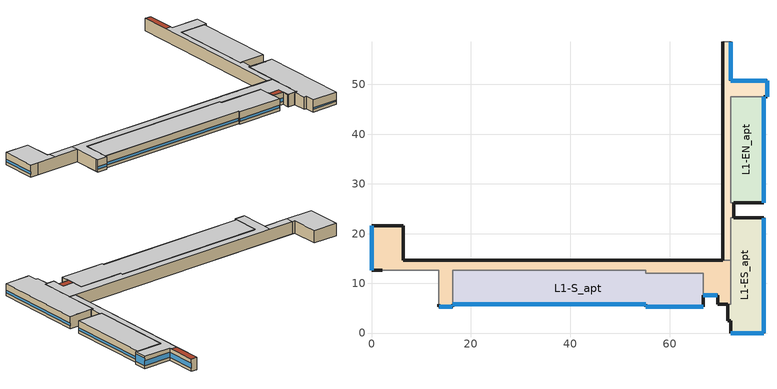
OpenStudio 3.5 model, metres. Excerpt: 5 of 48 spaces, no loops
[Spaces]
L1-ES_apt
 floor ground: 78.94,23.16 78.94,0 72.24,0 72.24,2.44 71.63,2.44 71.63,5.81 72.24,5.81 72.24,23.16 z0
 wall outside: 71.63,5.81 71.63,2.44 72.24,2.44 72.24,0 78.94,0 78.94,23.16 72.85,23.16 z0:3.07
 wall to L1-E_corr: 72.85,23.16 72.24,23.16 72.24,14.61 z0:3.07
 wall to L1-S_corr: 72.24,14.61 72.24,5.81 71.63,5.81 z0:3.07
 window: 72.26,0 78.92,0 z0.76:1.07; 78.94,0.03 78.94,23.14 z0.76:1.37
 ceiling to L2-E_corr: 77.11,23.03 77.11,23.16 72.24,23.16 72.24,23.03 z3.07
 ceiling to L2-ES_apt_out: 78.94,0 78.94,23.16 77.11,23.16 77.11,23.03 72.24,23.03 72.24,5.81 71.63,5.81 71.63,2.44 72.24,2.44 72.24,0 z3.07
L1-S_corr
 floor ground: 6.38,21.56 6.38,14.61 72.24,14.61 72.24,5.81 69.62,5.81 69.62,7.56 66.75,7.56 66.75,12.01 55.17,12.01 55.17,12.62 16.29,12.62 16.29,5.31 13.58,5.31 13.58,12.62 0,12.62 0,21.56 z0
 wall outside: 70.62,14.61 7.18,14.61 6.38,14.61 6.38,21.56 0,21.56 0,12.62 2.13,12.62 / 66.75,7.56 69.62,7.56 69.62,5.81 69.78,5.81 71.63,5.81 / 13.58,5.81 13.58,5.31 16.29,5.31 16.29,5.81 z0:3.07
 wall to L1-E_corr: 72.24,14.61 70.62,14.61 z0:3.07
 wall to L1-S_apt: 16.29,5.81 16.29,12.62 55.17,12.62 55.17,12.01 66.75,12.01 66.75,7.56 z0:3.07
 wall to L1-SW_apt: 2.13,12.62 13.58,12.62 13.58,5.81 z0:3.07
 window: 0,21.54 0,12.65 z0.76:1.38; 13.6,5.31 16.27,5.31 z0.76:1.39; 66.78,7.56 69.6,7.56 z0.76:1.7
 ceiling to L2-W_corr: 13.58,12.62 13.58,14.61 7.18,14.61 7.18,12.62 z3.07
 ceiling to L2-E_corr: 72.24,14.59 72.24,14.61 67.86,14.61 67.86,14.59 z3.07
 ceiling to L2-S_corr: 16.29,5.31 16.29,12.62 55.17,12.62 55.17,12.01 66.75,12.01 66.75,9.27 69.78,9.27 69.78,5.92 72.24,5.92 72.24,14.59 22.86,14.59 22.86,14.61 13.58,14.61 13.58,5.31 z3.07
 ceiling to L2-W_apt_out: 7.18,12.62 7.18,14.61 6.38,14.61 6.38,21.56 0,21.56 0,12.62 z3.07
 ceiling to L2-S_apt_in: 55.78,14.59 55.78,14.61 22.86,14.61 22.86,14.59 z3.07
 ceiling to L2-ES_apt_out: 72.24,5.81 72.24,5.92 71.63,5.92 71.63,5.81 z3.07
 roof outside: 71.63,5.81 71.63,5.92 69.78,5.92 69.78,9.27 66.75,9.27 66.75,7.56 69.62,7.56 69.62,5.81 z3.07; 67.86,14.59 67.86,14.61 55.78,14.61 55.78,14.59 z3.07
L1-S_apt
 floor ground: 55.17,12.62 55.17,12.01 66.75,12.01 66.75,5.31 55.17,5.31 55.17,5.81 16.29,5.81 16.29,12.62 z0
 wall outside: 16.29,5.81 55.17,5.81 55.17,5.31 66.75,5.31 66.75,7.56 z0:3.07
 window: 16.32,5.81 55.14,5.81 z0.76:1.37; 55.19,5.31 66.73,5.31 z0.76:1.38
 ceiling to L2-S_apt_out: 66.75,5.31 66.75,12.01 55.17,12.01 55.17,12.62 16.29,12.62 16.29,5.92 55.17,5.92 55.17,5.31 z3.07
 roof outside: 55.17,5.81 55.17,5.92 16.29,5.92 16.29,5.81 z3.07
L1-E_corr
 floor ground: 72.24,58.56 72.24,50.79 79.55,50.79 79.55,47.55 72.24,47.55 72.24,26.21 72.85,26.21 72.85,23.16 72.24,23.16 72.24,14.61 70.62,14.61 70.62,58.56 z0
 wall outside: 70.62,58.56 70.62,14.61 / 78.94,47.55 79.55,47.55 79.55,50.79 72.24,50.79 72.24,58.56 / 72.85,23.16 72.85,26.21 z0:3.07
 wall to L1-N_corr: 72.24,58.56 70.62,58.56 z0:3.07
 wall to L1-EN_apt: 72.85,26.21 72.24,26.21 72.24,47.55 78.94,47.55 z0:3.07
 window: 79.53,50.79 72.26,50.79 z0.76:2; 79.55,47.57 79.55,50.76 z0.76:2.63; 72.24,50.81 72.24,58.53 z0.76:1.99
 ceiling to L2-E_corr: 72.24,14.61 72.24,23.16 72.85,23.16 72.85,26.21 72.24,26.21 72.24,47.55 79.55,47.55 79.55,50.79 72.24,50.79 72.24,51.38 70.62,51.38 70.62,14.61 z3.07
 roof outside: 72.24,51.38 72.24,58.56 70.62,58.56 70.62,51.38 z3.07
L1-EN_apt
 floor ground: 78.94,47.55 78.94,26.21 72.24,26.21 72.24,47.55 z0
 wall outside: 72.85,26.21 78.94,26.21 78.94,47.55 z0:3.07
 window: 78.94,26.24 78.94,47.52 z0.76:1.37
 ceiling to L2-EN_apt_out: 78.94,26.21 78.94,47.55 72.24,47.55 72.24,26.21 z3.07
[Building]
M6 Prop: Building Sector Type=Residential; Nominal Floor to Floor Height {m}=3.048; Space Type=M6 Mid-riseApartment Apartment; Default Construction Set=M6 ClimateZone 5-6 (m apt) ConstSet; Default Schedule Set=Mid-riseApartment Apartment Schedules
[ClimateZones]
Climate Zone Institution Name 1=ASHRAE; Climate Zone Document Name 1=ANSI/ASHRAE Standard 169; Climate Zone Document Year 1=2006; Climate Zone Institution Name 2=CEC; Climate Zone Document Name 2=California Climate Zone Descriptions; Climate Zone Document Year 2=1995
[Site]
Broomfield Jeffco  Boulder   S: Latitude {deg}=40.13; Longitude {deg}=-105.24; Time Zone {hr}=-7; Elevation {m}=1689
[SizingPeriod:DesignDay] Barometric Pressure {Pa}=81198; Sky Clearness=0; Rain Indicator=No; Snow Indicator=No; Day of Month=21; Daylight Saving Time Indicator=No; Dry-Bulb Temperature Range Modifier Type=DefaultMultipliers
Name | Maximum Dry-Bulb Temperature {C} | Daily Dry-Bulb Temperature Range {deltaC} | Wind Speed {m/s} | Wind Direction {deg} | Month | Day Type | Humidity Condition Type | Wetbulb or DewPoint at Maximum Dry-Bulb {C} | Solar Model Indicator | ASHRAE Clear Sky Optical Depth for Beam Irradiance | ASHRAE Clear Sky Optical Depth for Diffuse Irradiance
Denver Centennial  Golden   N Ann Htg 99.6% Condns DB | -18.8 | 0 | 3 | 340 | 12 | WinterDesignDay | Wetbulb | -18.8 | ASHRAEClearSky
Denver Centennial  Golden   N Ann Clg .4% Condns DP=>MDB | 20.2 | 15.2 | 4.9 | 0 | 7 | SummerDesignDay | Dewpoint | 16.1 | ASHRAETau | 0.424 | 2.025
Denver Centennial  Golden   N Ann Htg Wind 99.6% Condns WS=>MCDB | 3.9 | 0 | 12.2 | 340 | 12 | WinterDesignDay | Wetbulb | 3.9 | ASHRAEClearSky
Denver Centennial  Golden   N Ann Clg .4% Condns DB=>MWB | 33 | 15.2 | 4.9 | 0 | 7 | SummerDesignDay | Wetbulb | 15.7 | ASHRAETau | 0.424 | 2.025
[DefaultSurfaceConstructions]
Name | Floor Construction | Wall Construction | Roof Ceiling Construction
ASHRAE 90.1-2004 ClimateZone 5-6 (m apt) Exterior DefSurfCons | 000 ExtSlabCarpet 4in ClimateZone 1-8 | M6 ExtWall WoodFrame ClimateZone 4-6 | M6 ExtRoof IEAD ClimateZone 5-6
000 Interior DefSurfCons 2 | 000 Interior Floor | 000 Interior Wall | 000 Interior Ceiling
000 Ground DefSurfCons 2 | 000 ExtSlabCarpet 4in ClimateZone 1-8 | 000 ExtSlabCarpet 4in ClimateZone 1-8 | 000 ExtSlabCarpet 4in ClimateZone 1-8
[Construction]
000 ExtSlabCarpet 4in ClimateZone 1-8: MAT-CC05 4 HW CONCRETE, CP02 CARPET PAD
000 Interior Wall: 000 G01a 19mm gypsum board, 000 F04 Wall air space resistance, 000 G01a 19mm gypsum board
000 Interior Ceiling: 000 M11 100mm lightweight concrete, 000 F05 Ceiling air space resistance, 000 F16 Acoustic tile
000 Exterior Door: 000 F08 Metal surface, 000 I01 25mm insulation board
000 Exterior Window: 000 Clear 3mm, 000 Air 13mm, 000 Clear 3mm
000 Interior Window: 000 Clear 3mm
000 Interior Door; 000 Interior Partition: 000 G05 25mm wood
M6 Win CZ 5 0.26_0.24: Fixed Window U0.26/S0.24/V0.65
M6 ExtWall WoodFrame ClimateZone 4-6: 1IN Stucco 2, Wood Frame NonRes Wall Insulation-3.45, 1/2IN Gypsum 2
M6 ExtRoof IEAD ClimateZone 5-6: Roof Membrane 1, IEAD NonRes Roof Insulation-5.75, Metal Roofing
000 Interior Floor: 000 F16 Acoustic tile, 000 F05 Ceiling air space resistance, 000 M11 100mm lightweight concrete
[Material]
Name | Roughness | Thickness {m} | Conductivity {W/m-K} | Density {kg/m3} | Specific Heat {J/kg-K} | Thermal Absorptance | Solar Absorptance | Visible Absorptance
MAT-CC05 4 HW CONCRETE | Rough | 0.1016 | 1.311 | 2240 | 836.8 | 0.9 | 0.7 | 0.7
Metal Roofing | MediumSmooth | 0.0015 | 45.006 | 7680 | 418.4 | 0.9 | 0.3 | 0.3
000 G01a 19mm gypsum board | MediumSmooth | 0.019 | 0.16 | 800 | 1090
000 M11 100mm lightweight concrete | MediumRough | 0.1016 | 0.53 | 1280 | 840
000 F16 Acoustic tile | MediumSmooth | 0.0191 | 0.06 | 368 | 590
000 F08 Metal surface | Smooth | 0.0008 | 45.28 | 7824 | 500
000 I01 25mm insulation board | MediumRough | 0.0254 | 0.03 | 43 | 1210
000 G05 25mm wood | MediumSmooth | 0.0254 | 0.15 | 608 | 1630
Roof Membrane 1 | VeryRough | 0.0095 | 0.16 | 1121.29 | 1460 | 0.9 | 0.7 | 0.7
IEAD NonRes Roof Insulation-5.75 | MediumRough | 0.268738 | 0.049 | 265 | 836.8 | 0.9 | 0.7 | 0.7
Wood Frame NonRes Wall Insulation-3.45 | MediumRough | 0.153532 | 0.049 | 265 | 836.8 | 0.9 | 0.7 | 0.7
1IN Stucco 2 | Smooth | 0.0253 | 0.6918 | 1858 | 837 | 0.9 | 0.92 | 0.92
1/2IN Gypsum 2 | Smooth | 0.0127 | 0.16 | 784.9 | 830 | 0.9 | 0.92 | 0.92
[Material:NoMass]
CP02 CARPET PAD: Roughness=Smooth; Thermal Resistance {m2-K/W}=0.1; Thermal Absorptance=0.9; Solar Absorptance=0.7; Visible Absorptance=0.8
[Material:AirGap]
Name | Thermal Resistance
000 F04 Wall air space resistance | 0.15
000 F05 Ceiling air space resistance | 0.18
[DefaultSubSurfaceConstructions] Glass Door Construction=000 Exterior Window; Skylight Construction=000 Exterior Window; Tubular Daylight Dome Construction=000 Interior Window; Tubular Daylight Diffuser Construction=000 Interior Window
Name | Fixed Window Construction | Operable Window Construction | Door Construction
ASHRAE 90.1-2004 ClimateZone 5-6 (m apt) Exterior DefSubCons | M6 Win CZ 5 0.26_0.24 | M6 Win CZ 5 0.26_0.24 | 000 Exterior Door
000 Interior DefSubCons 2 | 000 Interior Window | 000 Interior Window | 000 Interior Door
[WindowMaterial:Glazing]
000 Clear 3mm: Optical Data Type=SpectralAverage; Thickness=0.003; Solar Transmittance at Normal Incidence=0.837; Front Side Solar Reflectance at Normal Incidence=0.075; Back Side Solar Reflectance at Normal Incidence=0.075; Visible Transmittance at Normal Incidence=0.898; Front Side Visible Reflectance at Normal Incidence=0.081; Back Side Visible Reflectance at Normal Incidence=0.081; Infrared Transmittance at Normal Incidence=0; Front Side Infrared Hemispherical Emissivity=0.84; Back Side Infrared Hemispherical Emissivity=0.84; Conductivity=0.9
[WindowMaterial:SimpleGlazingSystem]
Fixed Window U0.26/S0.24/V0.65: U-Factor=1.47628; Solar Heat Gain Coefficient=0.24; Visible Transmittance=0.65
[WindowMaterial:Gas]
000 Air 13mm: Gas Type=Air; Thickness=0.0127
[DefaultConstructionSet]
M6 ClimateZone 5-6 (m apt) ConstSet: Default Exterior Surface Constructions=ASHRAE 90.1-2004 ClimateZone 5-6 (m apt) Exterior DefSurfCons; Default Interior Surface Constructions=000 Interior DefSurfCons 2; Default Ground Contact Surface Constructions=000 Ground DefSurfCons 2; Default Exterior SubSurface Constructions=ASHRAE 90.1-2004 ClimateZone 5-6 (m apt) Exterior DefSubCons; Default Interior SubSurface Constructions=000 Interior DefSubCons 2; Interior Partition Construction=000 Interior Partition
[DefaultScheduleSet] People Activity Level Schedule=Mid-riseApartment Activity; Infiltration Schedule=Mid-riseApartment Infil
Name | Number of People Schedule | Lighting Schedule | Electric Equipment Schedule
Mid-riseApartment Corridor Schedules | Mid-riseApartment Corridor Bldg Occ (no lunch) | Mid-riseApartment Corridor Light - MFHR | Mid-riseApartment Corridor Equip MFHR
Mid-riseApartment Apartment Schedules | Mid-riseApartment Apartment Occ | Mid-riseApartment Apartment Light - MFHR | Mid-riseApartment Apartment Equip - MFHR
[Lights:Definition] Design Level Calculation Method=Watts/Area
Name | Watts per Space Floor Area
M6 Mid-riseApartment Apartment LightsDef | 3.336809
M6 Mid-riseApartment Corridor LightsDef | 5.274311
[DesignSpecification:OutdoorAir] Outdoor Air Method=Sum; Outdoor Air Flow per Person=0; Outdoor Air Flow Rate=0; Outdoor Air Flow Air Changes per Hour=0; Outdoor Air Flow Rate Fraction Schedule=Always On Discrete 1
Name | Outdoor Air Flow per Floor Area
Mid-riseApartment Apartment Outdoor Air | 0.000246385
Mid-riseApartment Corridor Outdoor Air | 0.000429509
[People:Definition] Number of People Calculation Method=People/Area; Fraction Radiant=0.3
Name | People per Space Floor Area
Mid-riseApartment Apartment PeopDef | 0.0349504
Mid-riseApartment Corridor PeopDef | 0.0107639
[ElectricEquipment:Definition] Design Level Calculation Method=Watts/Area
Name | Watts per Space Floor Area | Fraction Radiant
M6 Mid-riseApartment Apartment ElecDef | 14.53127 | 0
M6 Mid-riseApartment Corridor ElecDef | 2.15278
[ThermostatSetpoint:DualSetpoint]
Name | Heating Setpoint Temperature Schedule | Cooling Setpoint Temperature Schedule
Thermostat Setpoint Dual Setpoint 2; Thermostat Setpoint Dual Setpoint 7; Thermostat Setpoint Dual Setpoint 48 | Mid-riseApartment Apartment HtgSetp | Mid-riseApartment Apartment ClgSetp
Thermostat Setpoint Dual Setpoint 3; Thermostat Setpoint Dual Setpoint 8 | Corridor HtgSetp | Corridor ClgSetp
[BuildingStory]
Building Story 1: Nominal Z Coordinate {m}=0; Nominal Floor to Floor Height {m}=3.06705
[Space] Building Story=Building Story 1
Name | Space Type | Default Schedule Set | Thermal Zone | Design Specification Outdoor Air Object
L1-ES_apt | M6 Mid-riseApartment Apartment | Mid-riseApartment Apartment Schedules | Thermal Zone: L1-ES_apt | Mid-riseApartment Apartment Outdoor Air
L1-S_corr | M6 Mid-riseApartment Corridor | Mid-riseApartment Corridor Schedules | Thermal Zone: L1-S_corr | Mid-riseApartment Corridor Outdoor Air
L1-S_apt | M6 Mid-riseApartment Apartment | Mid-riseApartment Apartment Schedules | Thermal Zone: L1-S_apt | Mid-riseApartment Apartment Outdoor Air
L1-E_corr | M6 Mid-riseApartment Corridor_Elev | Mid-riseApartment Corridor Schedules | Thermal Zone: L1-E_corr | Mid-riseApartment Corridor Outdoor Air
L1-EN_apt | M6 Mid-riseApartment Apartment | Mid-riseApartment Apartment Schedules | Thermal Zone: L1-EN_apt | Mid-riseApartment Apartment Outdoor Air
[SpaceType] Standards Building Type=MidriseApartment
Name | Default Schedule Set | Design Specification Outdoor Air Object | Standards Space Type
M6 Mid-riseApartment Apartment | Mid-riseApartment Apartment Schedules | Mid-riseApartment Apartment Outdoor Air | Apartment
M6 Mid-riseApartment Corridor; M6 Mid-riseApartment Corridor_Elev | Mid-riseApartment Corridor Schedules | Mid-riseApartment Corridor Outdoor Air | Corridor
[People]
Name | People Definition | Space or SpaceType
ASHRAE 90.1-2007 Mid-riseApartment Apartment PeopInst | Mid-riseApartment Apartment PeopDef | M6 Mid-riseApartment Apartment
ASHRAE 90.1-2007 Mid-riseApartment Corridor PeopInst | Mid-riseApartment Corridor PeopDef | M6 Mid-riseApartment Corridor
ASHRAE 90.1-2007 Mid-riseApartment Corridor PeopInst 1 | Mid-riseApartment Corridor PeopDef | M6 Mid-riseApartment Corridor_Elev
[Lights]
Name | Lights Definition | Space or SpaceType | Schedule
ASHRAE 90.1-2007 Mid-riseApartment Apartment LightsInst | M6 Mid-riseApartment Apartment LightsDef | M6 Mid-riseApartment Apartment
ASHRAE 90.1-2007 Mid-riseApartment Corridor LightsInst | M6 Mid-riseApartment Corridor LightsDef | M6 Mid-riseApartment Corridor | Always On Discrete
ASHRAE 90.1-2007 Mid-riseApartment Corridor LightsInst 1 | M6 Mid-riseApartment Corridor LightsDef | M6 Mid-riseApartment Corridor_Elev | Always On Discrete
[ElectricEquipment]
Name | Electric Equipment Definition | Space or SpaceType
ASHRAE 90.1-2007 Mid-riseApartment Apartment ElecInst | M6 Mid-riseApartment Apartment ElecDef | M6 Mid-riseApartment Apartment
ASHRAE 90.1-2007 Mid-riseApartment Corridor ElecInst | M6 Mid-riseApartment Corridor ElecDef | M6 Mid-riseApartment Corridor
ASHRAE 90.1-2007 Mid-riseApartment Corridor ElecInst 1 | M6 Mid-riseApartment Corridor ElecDef | M6 Mid-riseApartment Corridor_Elev
[SpaceInfiltration:DesignFlowRate] Schedule=Always On Discrete 1; Design Flow Rate Calculation Method=AirChanges/Hour; Design Flow Rate=0; Air Changes per Hour=0.2
Name | Space or SpaceType
ASHRAE 90.1-2004 Mid-riseApartment Apartment Infil | M6 Mid-riseApartment Apartment
ASHRAE 90.1-2004 Mid-riseApartment Corridor Infil | M6 Mid-riseApartment Corridor
ASHRAE 90.1-2004 Mid-riseApartment Corridor Infil 1 | M6 Mid-riseApartment Corridor_Elev
[ThermalZone] Use Ideal Air Loads=No
Name | Thermostat
Thermal Zone: L1-ES_apt | Thermostat Setpoint Dual Setpoint 2
Thermal Zone: L1-S_corr | Thermostat Setpoint Dual Setpoint 8
Thermal Zone: L1-EN_apt | Thermostat Setpoint Dual Setpoint 48
Thermal Zone: L1-S_apt | Thermostat Setpoint Dual Setpoint 7
Thermal Zone: L1-E_corr | Thermostat Setpoint Dual Setpoint 3
[OtherEquipment:Definition]
Elevator: Design Level Calculation Method=EquipmentLevel; Design Level {W}=1254
[OtherEquipment]
Other Equipment 1: Other Equipment Definition=Elevator; Space or SpaceType=M6 Mid-riseApartment Corridor_Elev; Schedule=Mid-riseApartment Corridor Equip MFHR
[Exterior:Lights:Definition]
5668.0 w Exterior Lighting Definition: Design Level {W}=5668
[Exterior:Lights]
5668.0 w Exterior Light: Exterior Lights Definition=5668.0 w Exterior Lighting Definition; Schedule=5668.0 w Exterior Lights Sch; Control Option=AstronomicalClock
[Schedule:Ruleset]
Name | Default Day Schedule | Summer Design Day Schedule | Winter Design Day Schedule
Mid-riseApartment Activity | Mid-riseApartment Activity Default Schedule | Mid-riseApartment Activity Summer Design Day | Mid-riseApartment Activity Winter Design Day
Mid-riseApartment Infil | Mid-riseApartment Infil Default Schedule | Mid-riseApartment Infil Summer Design Day | Mid-riseApartment Infil Winter Design Day
Mid-riseApartment Apartment Occ | Mid-riseApartment Apartment Occ Default Schedule | Mid-riseApartment Apartment Occ Summer Design Day | Mid-riseApartment Apartment Occ Winter Design Day
Mid-riseApartment Apartment HtgSetp | Mid-riseApartment Apartment HtgSetp Default Schedule | Schedule Day 7 | Schedule Day 6
Corridor HtgSetp | Medium Office HtgSetp Default Schedule | Medium Office HtgSetp Summer Design Day | Medium Office HtgSetp Winter Design Day
Mid-riseApartment Apartment ClgSetp | Mid-riseApartment Apartment ClgSetp Default Schedule | Schedule Day 4 | Schedule Day 3
Corridor ClgSetp | Medium Office ClgSetp Default Schedule | Medium Office ClgSetp Summer Design Day | Medium Office ClgSetp Winter Design Day
Mid-riseApartment Corridor Bldg Occ (no lunch) | Medium Office Bldg Occ Default Schedule 2 | Medium Office Bldg Occ Summer Design Day 1 | Medium Office Bldg Occ Winter Design Day 1
Mid-riseApartment Apartment Light - MFHR | Mid-riseApartment Apartment Light Default Schedule 1 | Mid-riseApartment Apartment Light Summer Design Day 1 | Mid-riseApartment Apartment Light Winter Design Day 1
Mid-riseApartment Apartment Equip - MFHR | Mid-riseApartment Apartment Equip Default Schedule 1 | Mid-riseApartment Apartment Equip Summer Design Day 1 | Mid-riseApartment Apartment Equip Winter Design Day 1
Mid-riseApartment Corridor Equip MFHR | Mid-riseApartment BLDG ELEVATORS Default Schedule 1 | Mid-riseApartment BLDG ELEVATORS Summer Design Day 1 | Mid-riseApartment BLDG ELEVATORS Winter Design Day 1
Mid-riseApartment Corridor Light - MFHR | Mid-riseApartment Corridor Light Default Schedule 1 | Mid-riseApartment Corridor Light Summer Design Day 1 | Mid-riseApartment Corridor Light Winter Design Day 1
[Schedule:Day]
Medium Office HtgSetp Default Schedule: 6, 0, 15.6, 22, 0, 21, 24, 0, 15.6
Medium Office HtgSetp Summer Design Day: 24, 0, 15.6
Medium Office HtgSetp Winter Design Day: 24, 0, 21
Medium Office ClgSetp Default Schedule; Medium Office ClgSetp Summer Design Day: 6, 0, 26.7, 22, 0, 24, 24, 0, 26.7
Medium Office ClgSetp Winter Design Day: 24, 0, 26.7
Mid-riseApartment Activity Default Schedule; Mid-riseApartment Activity Summer Design Day; Mid-riseApartment Activity Winter Design Day: 24, 0, 120
Mid-riseApartment Infil Default Schedule; Mid-riseApartment Infil Summer Design Day; Mid-riseApartment Infil Winter Design Day; Mid-riseApartment Corridor Light Summer Design Day 1; Mid-riseApartment Corridor Light Winter Design Day 1: 24, 0, 1
Mid-riseApartment Apartment Occ Default Schedule; Mid-riseApartment Apartment Occ Summer Design Day; Mid-riseApartment Apartment Occ Winter Design Day: 7, 0, 1, 8, 0, 0.85, 9, 0, 0.39, 16, 0, 0.25, 17, 0, 0.3, 18, 0, 0.52, 21, 0, 0.87, 24, 0, 1
Mid-riseApartment Apartment HtgSetp Default Schedule: 8, 0, 21.1, 23, 0, 22.2222, 24, 0, 21.1
Schedule Day 7; Schedule Day 6: 24, 0, 21.1
Mid-riseApartment Apartment ClgSetp Default Schedule: 10, 0, 25.5556, 15, 0, 26.6667, 24, 0, 25.5556
Schedule Day 4; Schedule Day 3: 24, 0, 23.9
Medium Office Bldg Occ Default Schedule 2: 6, 0, 0, 7, 0, 0.1, 8, 0, 0.2, 17, 0, 0.95, 18, 0, 0.7, 20, 0, 0.4, 22, 0, 0.1, 24, 0, 0.05
Medium Office Bldg Occ Summer Design Day 1: 6, 0, 0, 22, 0, 1, 24, 0, 0.05
Medium Office Bldg Occ Winter Design Day 1: 24, 0, 0
Mid-riseApartment Apartment Light Default Schedule 1: 6, 0, 0.015, 7, 0, 0.077, 9, 0, 0.139, 12, 0, 0.108, 17, 0, 0.077, 18, 0, 0.108, 22, 0, 0.217, 23, 0, 0.186, 24, 0, 0.015
Mid-riseApartment Apartment Light Summer Design Day 1; Mid-riseApartment Apartment Light Winter Design Day 1: 4, 0, 0.067, 5, 0, 0.187, 6, 0, 0.394, 7, 0, 0.44, 8, 0, 0.393, 9, 0, 0.172, 15, 0, 0.119, 16, 0, 0.206, 17, 0, 0.439, 18, 0, 0.616, 19, 0, 0.829, 20, 0, 0.986, 21, 0, 1, 22, 0, 0.692, 23, 0, 0.384, 24, 0, 0.16
Mid-riseApartment Apartment Equip Default Schedule 1: 8, 0, 0.05, 12, 0, 0.5, 13, 0, 0.3, 18, 0, 0.5, 19, 0, 0.35, 24, 0, 0.05
Mid-riseApartment Apartment Equip Summer Design Day 1; Mid-riseApartment Apartment Equip Winter Design Day 1: 1, 0, 0.45, 2, 0, 0.41, 3, 0, 0.39, 5, 0, 0.38, 6, 0, 0.43, 7, 0, 0.54, 8, 0, 0.65, 9, 0, 0.66, 10, 0, 0.67, 11, 0, 0.69, 12, 0, 0.7, 13, 0, 0.69, 14, 0, 0.66, 15, 0, 0.65, 16, 0, 0.68, 17, 0, 0.8, 19, 0, 1, 20, 0, 0.93, 21, 0, 0.89, 22, 0, 0.85, 23, 0, 0.71, 24, 0, 0.58
Mid-riseApartment BLDG ELEVATORS Default Schedule 1: 5, 0, 0.1, 6, 0, 0.3, 10, 0, 0.45, 18, 0, 0.3, 19, 0, 0.6, 20, 0, 0.8, 21, 0, 0.9, 22, 0, 0.8, 23, 0, 0.6, 24, 0, 0.3
Mid-riseApartment BLDG ELEVATORS Summer Design Day 1; Mid-riseApartment BLDG ELEVATORS Winter Design Day 1: 4, 0, 0.05, 5, 0, 0.1, 6, 0, 0.2, 7, 0, 0.4, 9, 0, 0.5, 10, 0, 0.35, 16, 0, 0.15, 17, 0, 0.35, 19, 0, 0.5, 21, 0, 0.4, 22, 0, 0.3, 23, 0, 0.2, 24, 0, 0.1
Mid-riseApartment Corridor Light Default Schedule 1: 6, 0, 0, 12, 0, 1, 13, 0, 0, 19, 0, 1, 24, 0, 0
[Schedule:Constant] Value=1
Always On Discrete; Always On Discrete 1; 5668.0 w Exterior Lights Sch
